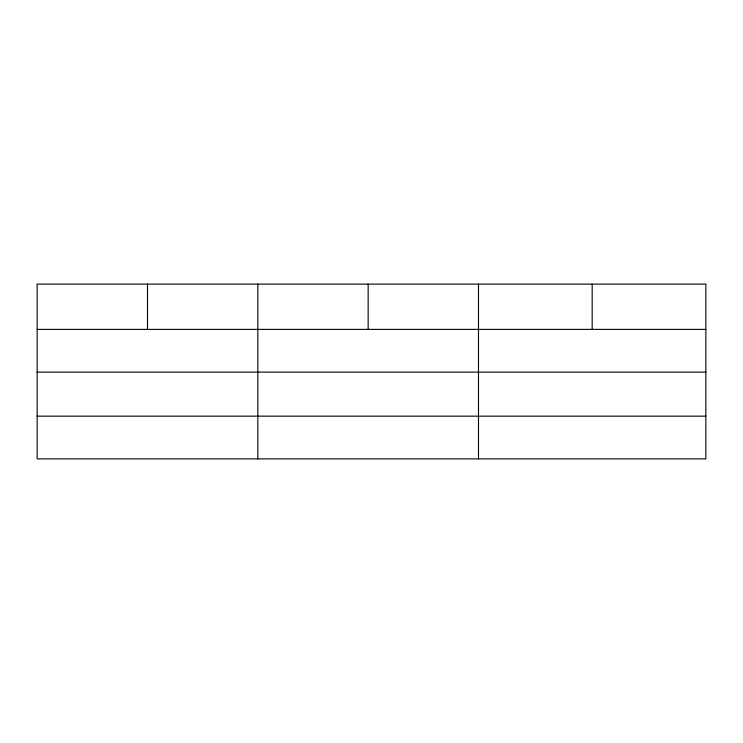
<?xml version="1.0" encoding="UTF-8"?>
<svg xmlns="http://www.w3.org/2000/svg" width="743" height="743" viewBox="0 0 743 743"><rect width="100%" height="100%" fill="white"/><g stroke="black" fill="none" stroke-linecap="round" stroke-linejoin="round"><path stroke-width="1.11" d="M705.85 372.122L705.85 284.114L37.15 284.114L37.15 458.886L705.85 458.886L705.85 372.122L37.15 372.122M37.15 329.39L705.85 329.39M37.15 416.154L705.85 416.154M592.171 284.114L592.171 329.39M478.492 284.114L478.492 458.886M368.156 284.114L368.156 329.39M257.821 284.114L257.821 458.886M147.486 284.114L147.486 329.39"/></g></svg>
